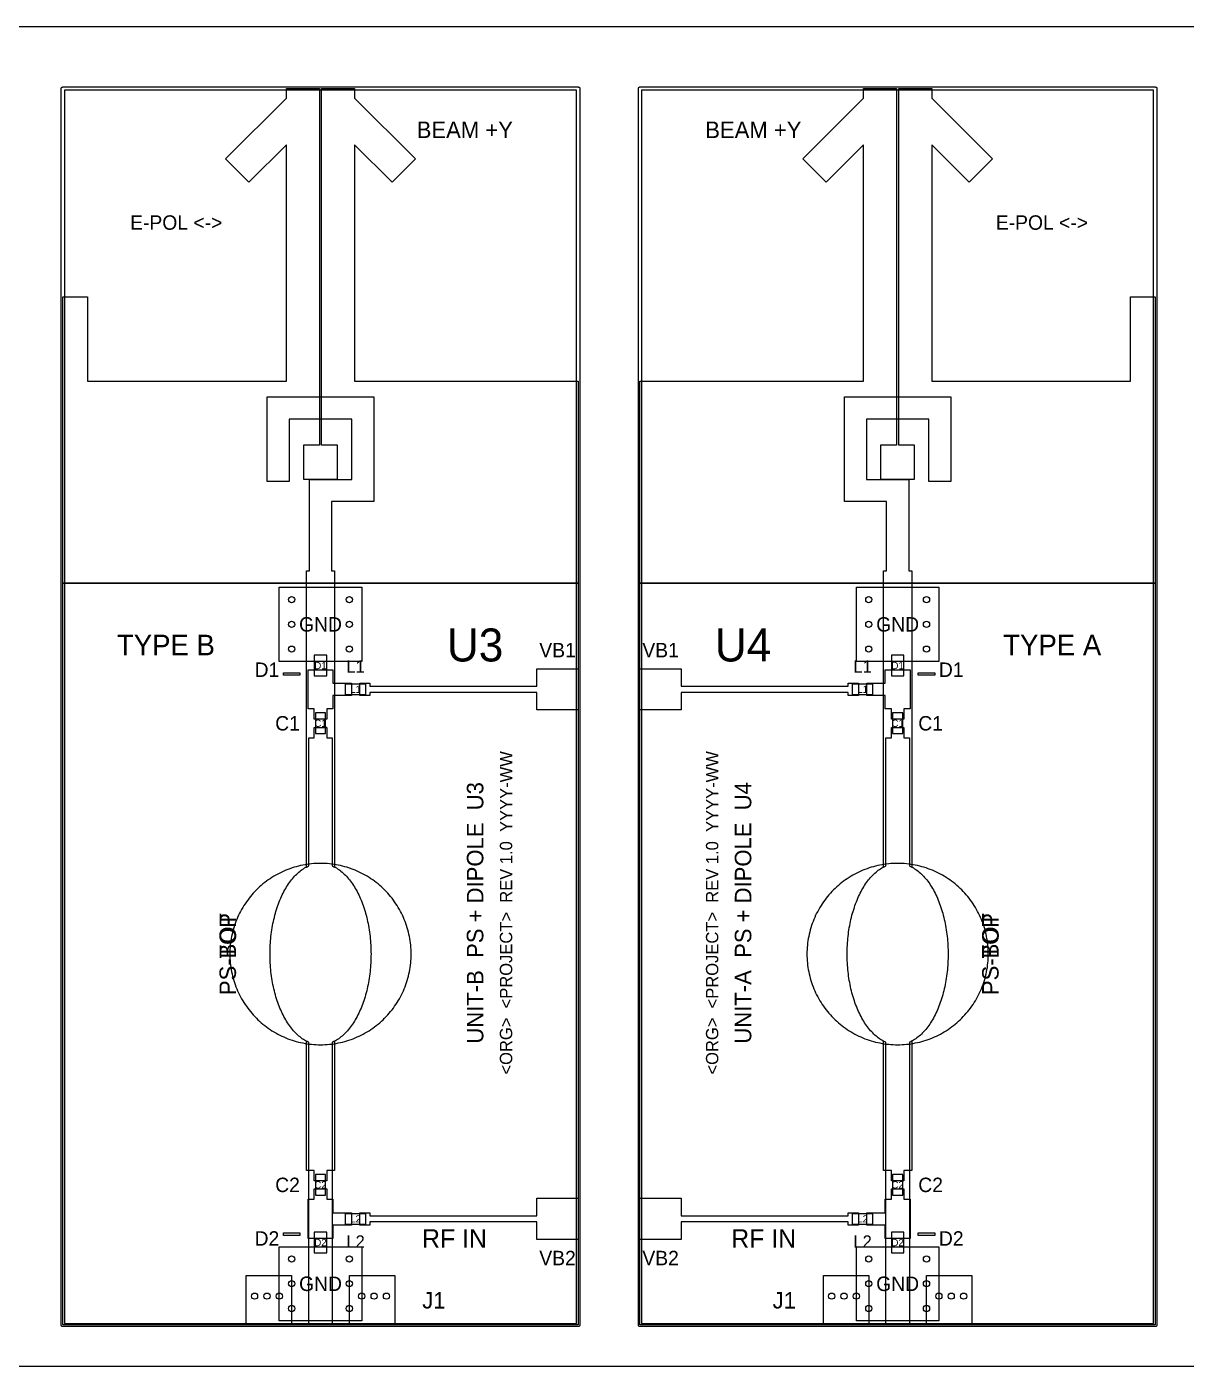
# Model space of a CAD drawing. Header units: millimetres. Extents: x -2 to 225, y -2 to 64.
# Drawn here: x 54.2 to 110.5, y -2 to 63 of the extents above; entities that cross this region are included whole.
import ezdxf
from ezdxf.enums import TextEntityAlignment as Align

# ---------------------------------------------------------------- set-up
doc = ezdxf.new("R2010")
doc.units = ezdxf.units.MM
for name, color, linetype in [('ASSY_BOT', 4, 'Continuous'), ('ASSY_TOP', 4, 'Continuous'), ('BOT', 5, 'Continuous'), ('MID', 3, 'Continuous'), ('MID_CUTOUT', 3, 'Continuous'), ('OUTLINE', 7, 'Continuous'), ('PORT', 2, 'Continuous'), ('SILK_BOT', 8, 'Continuous'), ('SILK_TOP', 7, 'Continuous'), ('TOP', 1, 'Continuous'), ('VIA', 6, 'Continuous')]:
    doc.layers.add(name, color=color, linetype=linetype)

msp = doc.modelspace()

# ---------------------------------------------------------------- linework, layer by layer
at = {"layer": 'ASSY_BOT'}
for points in [[(68.25, 6.3), (68.75, 6.3), (68.75, 7.3), (68.25, 7.3)], [(96.25, 6.3), (96.75, 6.3), (96.75, 7.3), (96.25, 7.3)], [(69.7, 4.9), (70.7, 4.9), (70.7, 5.4), (69.7, 5.4)], [(94.3, 4.9), (95.3, 4.9), (95.3, 5.4), (94.3, 5.4)], [(68.2, 3.5), (68.8, 3.5), (68.8, 4.5), (68.2, 4.5)], [(96.2, 3.5), (96.8, 3.5), (96.8, 4.5), (96.2, 4.5)]]:
    msp.add_lwpolyline(points, close=True, dxfattribs=at)
at = {"layer": 'ASSY_TOP'}
for points in [[(68.2, 31.5), (68.8, 31.5), (68.8, 32.5), (68.2, 32.5)], [(96.2, 31.5), (96.8, 31.5), (96.8, 32.5), (96.2, 32.5)], [(69.7, 30.6), (70.7, 30.6), (70.7, 31.1), (69.7, 31.1)], [(94.3, 30.6), (95.3, 30.6), (95.3, 31.1), (94.3, 31.1)], [(68.25, 28.7), (68.75, 28.7), (68.75, 29.7), (68.25, 29.7)], [(96.25, 28.7), (96.75, 28.7), (96.75, 29.7), (96.25, 29.7)]]:
    msp.add_lwpolyline(points, close=True, dxfattribs=at)
at = {"layer": 'BOT'}
for points in [[(68.8, 7), (68.2, 7), (68.2, 7.5), (67.815, 7.5), (67.815, 13.776), (67.789, 13.789), (67.731, 13.822), (67.675, 13.857), (67.618, 13.895), (67.562, 13.935), (67.507, 13.977), (67.452, 14.022), (67.398, 14.07), (67.345, 14.12), (67.292, 14.172), (67.24, 14.226), (67.189, 14.283), (67.139, 14.342), (67.089, 14.403), (67.041, 14.466), (66.993, 14.531), (66.946, 14.599), (66.9, 14.668), (66.855, 14.74), (66.811, 14.813), (66.768, 14.889), (66.726, 14.966), (66.685, 15.045), (66.645, 15.126), (66.606, 15.209), (66.569, 15.293), (66.532, 15.379), (66.497, 15.466), (66.463, 15.555), (66.43, 15.646), (66.399, 15.738), (66.368, 15.831), (66.339, 15.926), (66.312, 16.022), (66.285, 16.119), (66.26, 16.217), (66.236, 16.316), (66.214, 16.416), (66.193, 16.518), (66.174, 16.62), (66.155, 16.723), (66.139, 16.826), (66.123, 16.931), (66.11, 17.036), (66.097, 17.142), (66.086, 17.248), (66.077, 17.354), (66.068, 17.461), (66.062, 17.569), (66.057, 17.676), (66.053, 17.784), (66.051, 17.892), (66.05, 18), (66.051, 18.108), (66.053, 18.216), (66.057, 18.324), (66.062, 18.431), (66.068, 18.539), (66.077, 18.646), (66.086, 18.752), (66.097, 18.858), (66.11, 18.964), (66.123, 19.069), (66.139, 19.174), (66.155, 19.277), (66.174, 19.38), (66.193, 19.482), (66.214, 19.584), (66.236, 19.684), (66.26, 19.783), (66.285, 19.881), (66.312, 19.978), (66.339, 20.074), (66.368, 20.169), (66.399, 20.262), (66.43, 20.354), (66.463, 20.445), (66.497, 20.534), (66.532, 20.621), (66.569, 20.707), (66.606, 20.791), (66.645, 20.874), (66.685, 20.955), (66.726, 21.034), (66.768, 21.111), (66.811, 21.187), (66.855, 21.26), (66.9, 21.332), (66.946, 21.401), (66.993, 21.469), (67.041, 21.534), (67.089, 21.597), (67.139, 21.658), (67.189, 21.717), (67.24, 21.774), (67.292, 21.828), (67.345, 21.88), (67.398, 21.93), (67.452, 21.978), (67.507, 22.023), (67.562, 22.065), (67.618, 22.105), (67.675, 22.143), (67.731, 22.178), (67.789, 22.211), (67.815, 22.224), (67.815, 35.99), (67.815, 36), (67.815, 36.6), (67.965, 36.6), (67.965, 39.965), (67.965, 41.035), (69.035, 41.035), (70.015, 41.035), (70.015, 43.965), (66.985, 43.965), (66.985, 40.93), (65.915, 40.93), (65.915, 43.965), (65.915, 44.5), (65.915, 45.035), (71.085, 45.035), (71.085, 44.5), (71.085, 43.965), (71.085, 41.035), (71.085, 40.5), (71.085, 39.965), (69.035, 39.965), (69.035, 36.6), (69.185, 36.6), (69.185, 36), (69.185, 35.99), (69.185, 22.224), (69.211, 22.211), (69.269, 22.178), (69.325, 22.143), (69.382, 22.105), (69.438, 22.065), (69.493, 22.023), (69.548, 21.978), (69.602, 21.93), (69.655, 21.88), (69.708, 21.828), (69.76, 21.774), (69.811, 21.717), (69.861, 21.658), (69.911, 21.597), (69.959, 21.534), (70.007, 21.469), (70.054, 21.401), (70.1, 21.332), (70.145, 21.26), (70.189, 21.187), (70.232, 21.111), (70.274, 21.034), (70.315, 20.955), (70.355, 20.874), (70.394, 20.791), (70.431, 20.707), (70.468, 20.621), (70.503, 20.534), (70.537, 20.445), (70.57, 20.354), (70.601, 20.262), (70.632, 20.169), (70.661, 20.074), (70.688, 19.978), (70.715, 19.881), (70.74, 19.783), (70.764, 19.684), (70.786, 19.584), (70.807, 19.482), (70.826, 19.38), (70.845, 19.277), (70.861, 19.174), (70.877, 19.069), (70.89, 18.964), (70.903, 18.858), (70.914, 18.752), (70.923, 18.646), (70.932, 18.539), (70.938, 18.431), (70.943, 18.324), (70.947, 18.216), (70.949, 18.108), (70.95, 18), (70.949, 17.892), (70.947, 17.784), (70.943, 17.676), (70.938, 17.569), (70.932, 17.461), (70.923, 17.354), (70.914, 17.248), (70.903, 17.142), (70.89, 17.036), (70.877, 16.931), (70.861, 16.826), (70.845, 16.723), (70.826, 16.62), (70.807, 16.518), (70.786, 16.416), (70.764, 16.316), (70.74, 16.217), (70.715, 16.119), (70.688, 16.022), (70.661, 15.926), (70.632, 15.831), (70.601, 15.738), (70.57, 15.646), (70.537, 15.555), (70.503, 15.466), (70.468, 15.379), (70.431, 15.293), (70.394, 15.209), (70.355, 15.126), (70.315, 15.045), (70.274, 14.966), (70.232, 14.889), (70.189, 14.813), (70.145, 14.74), (70.1, 14.668), (70.054, 14.599), (70.007, 14.531), (69.959, 14.466), (69.911, 14.403), (69.861, 14.342), (69.811, 14.283), (69.76, 14.226), (69.708, 14.172), (69.655, 14.12), (69.602, 14.07), (69.548, 14.022), (69.493, 13.977), (69.438, 13.935), (69.382, 13.895), (69.325, 13.857), (69.269, 13.822), (69.211, 13.789), (69.185, 13.776), (69.185, 7.5), (68.8, 7.5)], [(95.815, 13.776), (95.789, 13.789), (95.731, 13.822), (95.675, 13.857), (95.618, 13.895), (95.562, 13.935), (95.507, 13.977), (95.452, 14.022), (95.398, 14.07), (95.345, 14.12), (95.292, 14.172), (95.24, 14.226), (95.189, 14.283), (95.139, 14.342), (95.089, 14.403), (95.041, 14.466), (94.993, 14.531), (94.946, 14.599), (94.9, 14.668), (94.855, 14.74), (94.811, 14.813), (94.768, 14.889), (94.726, 14.966), (94.685, 15.045), (94.645, 15.126), (94.606, 15.209), (94.569, 15.293), (94.532, 15.379), (94.497, 15.466), (94.463, 15.555), (94.43, 15.646), (94.399, 15.738), (94.368, 15.831), (94.339, 15.926), (94.312, 16.022), (94.285, 16.119), (94.26, 16.217), (94.236, 16.316), (94.214, 16.416), (94.193, 16.518), (94.174, 16.62), (94.155, 16.723), (94.139, 16.826), (94.123, 16.931), (94.11, 17.036), (94.097, 17.142), (94.086, 17.248), (94.077, 17.354), (94.068, 17.461), (94.062, 17.569), (94.057, 17.676), (94.053, 17.784), (94.051, 17.892), (94.05, 18), (94.051, 18.108), (94.053, 18.216), (94.057, 18.324), (94.062, 18.431), (94.068, 18.539), (94.077, 18.646), (94.086, 18.752), (94.097, 18.858), (94.11, 18.964), (94.123, 19.069), (94.139, 19.174), (94.155, 19.277), (94.174, 19.38), (94.193, 19.482), (94.214, 19.584), (94.236, 19.684), (94.26, 19.783), (94.285, 19.881), (94.312, 19.978), (94.339, 20.074), (94.368, 20.169), (94.399, 20.262), (94.43, 20.354), (94.463, 20.445), (94.497, 20.534), (94.532, 20.621), (94.569, 20.707), (94.606, 20.791), (94.645, 20.874), (94.685, 20.955), (94.726, 21.034), (94.768, 21.111), (94.811, 21.187), (94.855, 21.26), (94.9, 21.332), (94.946, 21.401), (94.993, 21.469), (95.041, 21.534), (95.089, 21.597), (95.139, 21.658), (95.189, 21.717), (95.24, 21.774), (95.292, 21.828), (95.345, 21.88), (95.398, 21.93), (95.452, 21.978), (95.507, 22.023), (95.562, 22.065), (95.618, 22.105), (95.675, 22.143), (95.731, 22.178), (95.789, 22.211), (95.815, 22.224), (95.815, 35.99), (95.815, 36), (95.815, 36.6), (95.965, 36.6), (95.965, 39.965), (93.915, 39.965), (93.915, 40.5), (93.915, 41.035), (93.915, 43.965), (93.915, 44.5), (93.915, 45.035), (99.085, 45.035), (99.085, 44.5), (99.085, 43.965), (99.085, 40.93), (98.015, 40.93), (98.015, 43.965), (94.985, 43.965), (94.985, 41.035), (95.965, 41.035), (97.035, 41.035), (97.035, 39.965), (97.035, 36.6), (97.185, 36.6), (97.185, 36), (97.185, 35.99), (97.185, 22.224), (97.211, 22.211), (97.269, 22.178), (97.325, 22.143), (97.382, 22.105), (97.438, 22.065), (97.493, 22.023), (97.548, 21.978), (97.602, 21.93), (97.655, 21.88), (97.708, 21.828), (97.76, 21.774), (97.811, 21.717), (97.861, 21.658), (97.911, 21.597), (97.959, 21.534), (98.007, 21.469), (98.054, 21.401), (98.1, 21.332), (98.145, 21.26), (98.189, 21.187), (98.232, 21.111), (98.274, 21.034), (98.315, 20.955), (98.355, 20.874), (98.394, 20.791), (98.431, 20.707), (98.468, 20.621), (98.503, 20.534), (98.537, 20.445), (98.57, 20.354), (98.601, 20.262), (98.632, 20.169), (98.661, 20.074), (98.688, 19.978), (98.715, 19.881), (98.74, 19.783), (98.764, 19.684), (98.786, 19.584), (98.807, 19.482), (98.826, 19.38), (98.845, 19.277), (98.861, 19.174), (98.877, 19.069), (98.89, 18.964), (98.903, 18.858), (98.914, 18.752), (98.923, 18.646), (98.932, 18.539), (98.938, 18.431), (98.943, 18.324), (98.947, 18.216), (98.949, 18.108), (98.95, 18), (98.949, 17.892), (98.947, 17.784), (98.943, 17.676), (98.938, 17.569), (98.932, 17.461), (98.923, 17.354), (98.914, 17.248), (98.903, 17.142), (98.89, 17.036), (98.877, 16.931), (98.861, 16.826), (98.845, 16.723), (98.826, 16.62), (98.807, 16.518), (98.786, 16.416), (98.764, 16.316), (98.74, 16.217), (98.715, 16.119), (98.688, 16.022), (98.661, 15.926), (98.632, 15.831), (98.601, 15.738), (98.57, 15.646), (98.537, 15.555), (98.503, 15.466), (98.468, 15.379), (98.431, 15.293), (98.394, 15.209), (98.355, 15.126), (98.315, 15.045), (98.274, 14.966), (98.232, 14.889), (98.189, 14.813), (98.145, 14.74), (98.1, 14.668), (98.054, 14.599), (98.007, 14.531), (97.959, 14.466), (97.911, 14.403), (97.861, 14.342), (97.811, 14.283), (97.76, 14.226), (97.708, 14.172), (97.655, 14.12), (97.602, 14.07), (97.548, 14.022), (97.493, 13.977), (97.438, 13.935), (97.382, 13.895), (97.325, 13.857), (97.269, 13.822), (97.211, 13.789), (97.185, 13.776), (97.185, 7.5), (96.8, 7.5), (96.8, 7), (96.2, 7), (96.2, 7.5), (95.815, 7.5)], [(68.2, 6.6), (68.8, 6.6), (68.8, 6.1), (69.1, 6.1), (69.1, 5.45), (69.5, 5.45), (70, 5.45), (70, 4.85), (69.5, 4.85), (69.1, 4.85), (69.1, 4.2), (67.9, 4.2), (67.9, 6.1), (68.2, 6.1)], [(95, 5.45), (95.5, 5.45), (95.9, 5.45), (95.9, 6.1), (96.2, 6.1), (96.2, 6.6), (96.8, 6.6), (96.8, 6.1), (97.1, 6.1), (97.1, 4.2), (95.9, 4.2), (95.9, 4.85), (95.5, 4.85), (95, 4.85)], [(81, 4.15), (79, 4.15), (79, 5), (70.9, 5), (70.9, 4.85), (70.4, 4.85), (70.4, 5.45), (70.9, 5.45), (70.9, 5.3), (79, 5.3), (79, 6.15), (81, 6.15)], [(94.1, 5.45), (94.6, 5.45), (94.6, 4.85), (94.1, 4.85), (94.1, 5), (86, 5), (86, 4.15), (84, 4.15), (84, 6.15), (86, 6.15), (86, 5.3), (94.1, 5.3)], [(70.5, 3.8), (70.5, 0.2), (66.5, 0.2), (66.5, 3.8)], [(94.5, 3.8), (98.5, 3.8), (98.5, 0.2), (94.5, 0.2)]]:
    msp.add_lwpolyline(points, close=True, dxfattribs=at)
at = {"layer": 'MID'}
for points in [[(56, 36), (81, 36), (81, 0), (56, 0)], [(109, 0), (84, 0), (84, 36), (109, 36)]]:
    msp.add_lwpolyline(points, close=True, dxfattribs=at)
at = {"layer": 'MID_CUTOUT'}
for points in [[(64.101, 17.892), (64.105, 17.784), (64.112, 17.676), (64.121, 17.569), (64.133, 17.461), (64.148, 17.354), (64.165, 17.248), (64.185, 17.142), (64.207, 17.036), (64.232, 16.931), (64.259, 16.826), (64.289, 16.723), (64.322, 16.62), (64.357, 16.518), (64.395, 16.416), (64.435, 16.316), (64.477, 16.217), (64.522, 16.119), (64.57, 16.022), (64.62, 15.926), (64.672, 15.831), (64.726, 15.738), (64.783, 15.646), (64.842, 15.555), (64.903, 15.466), (64.966, 15.379), (65.031, 15.293), (65.099, 15.209), (65.168, 15.126), (65.24, 15.045), (65.313, 14.966), (65.389, 14.889), (65.466, 14.813), (65.545, 14.74), (65.626, 14.668), (65.709, 14.599), (65.793, 14.531), (65.879, 14.466), (65.966, 14.403), (66.055, 14.342), (66.146, 14.283), (66.238, 14.226), (66.331, 14.172), (66.426, 14.12), (66.522, 14.07), (66.619, 14.022), (66.717, 13.977), (66.816, 13.935), (66.916, 13.895), (67.018, 13.857), (67.12, 13.822), (67.223, 13.789), (67.326, 13.759), (67.431, 13.732), (67.536, 13.707), (67.642, 13.685), (67.748, 13.665), (67.854, 13.648), (67.961, 13.633), (68.069, 13.621), (68.176, 13.612), (68.284, 13.605), (68.392, 13.601), (68.5, 13.6), (68.608, 13.601), (68.716, 13.605), (68.824, 13.612), (68.931, 13.621), (69.039, 13.633), (69.146, 13.648), (69.252, 13.665), (69.358, 13.685), (69.464, 13.707), (69.569, 13.732), (69.674, 13.759), (69.777, 13.789), (69.88, 13.822), (69.982, 13.857), (70.084, 13.895), (70.184, 13.935), (70.283, 13.977), (70.381, 14.022), (70.478, 14.07), (70.574, 14.12), (70.669, 14.172), (70.762, 14.226), (70.854, 14.283), (70.945, 14.342), (71.034, 14.403), (71.121, 14.466), (71.207, 14.531), (71.291, 14.599), (71.374, 14.668), (71.455, 14.74), (71.534, 14.813), (71.611, 14.889), (71.687, 14.966), (71.76, 15.045), (71.832, 15.126), (71.901, 15.209), (71.969, 15.293), (72.034, 15.379), (72.097, 15.466), (72.158, 15.555), (72.217, 15.646), (72.274, 15.738), (72.328, 15.831), (72.38, 15.926), (72.43, 16.022), (72.478, 16.119), (72.523, 16.217), (72.565, 16.316), (72.605, 16.416), (72.643, 16.518), (72.678, 16.62), (72.711, 16.723), (72.741, 16.826), (72.768, 16.931), (72.793, 17.036), (72.815, 17.142), (72.835, 17.248), (72.852, 17.354), (72.867, 17.461), (72.879, 17.569), (72.888, 17.676), (72.895, 17.784), (72.899, 17.892), (72.9, 18), (72.899, 18.108), (72.895, 18.216), (72.888, 18.324), (72.879, 18.431), (72.867, 18.539), (72.852, 18.646), (72.835, 18.752), (72.815, 18.858), (72.793, 18.964), (72.768, 19.069), (72.741, 19.174), (72.711, 19.277), (72.678, 19.38), (72.643, 19.482), (72.605, 19.584), (72.565, 19.684), (72.523, 19.783), (72.478, 19.881), (72.43, 19.978), (72.38, 20.074), (72.328, 20.169), (72.274, 20.262), (72.217, 20.354), (72.158, 20.445), (72.097, 20.534), (72.034, 20.621), (71.969, 20.707), (71.901, 20.791), (71.832, 20.874), (71.76, 20.955), (71.687, 21.034), (71.611, 21.111), (71.534, 21.187), (71.455, 21.26), (71.374, 21.332), (71.291, 21.401), (71.207, 21.469), (71.121, 21.534), (71.034, 21.597), (70.945, 21.658), (70.854, 21.717), (70.762, 21.774), (70.669, 21.828), (70.574, 21.88), (70.478, 21.93), (70.381, 21.978), (70.283, 22.023), (70.184, 22.065), (70.084, 22.105), (69.982, 22.143), (69.88, 22.178), (69.777, 22.211), (69.674, 22.241), (69.569, 22.268), (69.464, 22.293), (69.358, 22.315), (69.252, 22.335), (69.146, 22.352), (69.039, 22.367), (68.931, 22.379), (68.824, 22.388), (68.716, 22.395), (68.608, 22.399), (68.5, 22.4), (68.392, 22.399), (68.284, 22.395), (68.176, 22.388), (68.069, 22.379), (67.961, 22.367), (67.854, 22.352), (67.748, 22.335), (67.642, 22.315), (67.536, 22.293), (67.431, 22.268), (67.326, 22.241), (67.223, 22.211), (67.12, 22.178), (67.018, 22.143), (66.916, 22.105), (66.816, 22.065), (66.717, 22.023), (66.619, 21.978), (66.522, 21.93), (66.426, 21.88), (66.331, 21.828), (66.238, 21.774), (66.146, 21.717), (66.055, 21.658), (65.966, 21.597), (65.879, 21.534), (65.793, 21.469), (65.709, 21.401), (65.626, 21.332), (65.545, 21.26), (65.466, 21.187), (65.389, 21.111), (65.313, 21.034), (65.24, 20.955), (65.168, 20.874), (65.099, 20.791), (65.031, 20.707), (64.966, 20.621), (64.903, 20.534), (64.842, 20.445), (64.783, 20.354), (64.726, 20.262), (64.672, 20.169), (64.62, 20.074), (64.57, 19.978), (64.522, 19.881), (64.477, 19.783), (64.435, 19.684), (64.395, 19.584), (64.357, 19.482), (64.322, 19.38), (64.289, 19.277), (64.259, 19.174), (64.232, 19.069), (64.207, 18.964), (64.185, 18.858), (64.165, 18.752), (64.148, 18.646), (64.133, 18.539), (64.121, 18.431), (64.112, 18.324), (64.105, 18.216), (64.101, 18.108), (64.1, 18)], [(100.879, 18.431), (100.867, 18.539), (100.852, 18.646), (100.835, 18.752), (100.815, 18.858), (100.793, 18.964), (100.768, 19.069), (100.741, 19.174), (100.711, 19.277), (100.678, 19.38), (100.643, 19.482), (100.605, 19.584), (100.565, 19.684), (100.523, 19.783), (100.478, 19.881), (100.43, 19.978), (100.38, 20.074), (100.328, 20.169), (100.274, 20.262), (100.217, 20.354), (100.158, 20.445), (100.097, 20.534), (100.034, 20.621), (99.969, 20.707), (99.901, 20.791), (99.832, 20.874), (99.76, 20.955), (99.687, 21.034), (99.611, 21.111), (99.534, 21.187), (99.455, 21.26), (99.374, 21.332), (99.291, 21.401), (99.207, 21.469), (99.121, 21.534), (99.034, 21.597), (98.945, 21.658), (98.854, 21.717), (98.762, 21.774), (98.669, 21.828), (98.574, 21.88), (98.478, 21.93), (98.381, 21.978), (98.283, 22.023), (98.184, 22.065), (98.084, 22.105), (97.982, 22.143), (97.88, 22.178), (97.777, 22.211), (97.674, 22.241), (97.569, 22.268), (97.464, 22.293), (97.358, 22.315), (97.252, 22.335), (97.146, 22.352), (97.039, 22.367), (96.931, 22.379), (96.824, 22.388), (96.716, 22.395), (96.608, 22.399), (96.5, 22.4), (96.392, 22.399), (96.284, 22.395), (96.176, 22.388), (96.069, 22.379), (95.961, 22.367), (95.854, 22.352), (95.748, 22.335), (95.642, 22.315), (95.536, 22.293), (95.431, 22.268), (95.326, 22.241), (95.223, 22.211), (95.12, 22.178), (95.018, 22.143), (94.916, 22.105), (94.816, 22.065), (94.717, 22.023), (94.619, 21.978), (94.522, 21.93), (94.426, 21.88), (94.331, 21.828), (94.238, 21.774), (94.146, 21.717), (94.055, 21.658), (93.966, 21.597), (93.879, 21.534), (93.793, 21.469), (93.709, 21.401), (93.626, 21.332), (93.545, 21.26), (93.466, 21.187), (93.389, 21.111), (93.313, 21.034), (93.24, 20.955), (93.168, 20.874), (93.099, 20.791), (93.031, 20.707), (92.966, 20.621), (92.903, 20.534), (92.842, 20.445), (92.783, 20.354), (92.726, 20.262), (92.672, 20.169), (92.62, 20.074), (92.57, 19.978), (92.522, 19.881), (92.477, 19.783), (92.435, 19.684), (92.395, 19.584), (92.357, 19.482), (92.322, 19.38), (92.289, 19.277), (92.259, 19.174), (92.232, 19.069), (92.207, 18.964), (92.185, 18.858), (92.165, 18.752), (92.148, 18.646), (92.133, 18.539), (92.121, 18.431), (92.112, 18.324), (92.105, 18.216), (92.101, 18.108), (92.1, 18), (92.101, 17.892), (92.105, 17.784), (92.112, 17.676), (92.121, 17.569), (92.133, 17.461), (92.148, 17.354), (92.165, 17.248), (92.185, 17.142), (92.207, 17.036), (92.232, 16.931), (92.259, 16.826), (92.289, 16.723), (92.322, 16.62), (92.357, 16.518), (92.395, 16.416), (92.435, 16.316), (92.477, 16.217), (92.522, 16.119), (92.57, 16.022), (92.62, 15.926), (92.672, 15.831), (92.726, 15.738), (92.783, 15.646), (92.842, 15.555), (92.903, 15.466), (92.966, 15.379), (93.031, 15.293), (93.099, 15.209), (93.168, 15.126), (93.24, 15.045), (93.313, 14.966), (93.389, 14.889), (93.466, 14.813), (93.545, 14.74), (93.626, 14.668), (93.709, 14.599), (93.793, 14.531), (93.879, 14.466), (93.966, 14.403), (94.055, 14.342), (94.146, 14.283), (94.238, 14.226), (94.331, 14.172), (94.426, 14.12), (94.522, 14.07), (94.619, 14.022), (94.717, 13.977), (94.816, 13.935), (94.916, 13.895), (95.018, 13.857), (95.12, 13.822), (95.223, 13.789), (95.326, 13.759), (95.431, 13.732), (95.536, 13.707), (95.642, 13.685), (95.748, 13.665), (95.854, 13.648), (95.961, 13.633), (96.069, 13.621), (96.176, 13.612), (96.284, 13.605), (96.392, 13.601), (96.5, 13.6), (96.608, 13.601), (96.716, 13.605), (96.824, 13.612), (96.931, 13.621), (97.039, 13.633), (97.146, 13.648), (97.252, 13.665), (97.358, 13.685), (97.464, 13.707), (97.569, 13.732), (97.674, 13.759), (97.777, 13.789), (97.88, 13.822), (97.982, 13.857), (98.084, 13.895), (98.184, 13.935), (98.283, 13.977), (98.381, 14.022), (98.478, 14.07), (98.574, 14.12), (98.669, 14.172), (98.762, 14.226), (98.854, 14.283), (98.945, 14.342), (99.034, 14.403), (99.121, 14.466), (99.207, 14.531), (99.291, 14.599), (99.374, 14.668), (99.455, 14.74), (99.534, 14.813), (99.611, 14.889), (99.687, 14.966), (99.76, 15.045), (99.832, 15.126), (99.901, 15.209), (99.969, 15.293), (100.034, 15.379), (100.097, 15.466), (100.158, 15.555), (100.217, 15.646), (100.274, 15.738), (100.328, 15.831), (100.38, 15.926), (100.43, 16.022), (100.478, 16.119), (100.523, 16.217), (100.565, 16.316), (100.605, 16.416), (100.643, 16.518), (100.678, 16.62), (100.711, 16.723), (100.741, 16.826), (100.768, 16.931), (100.793, 17.036), (100.815, 17.142), (100.835, 17.248), (100.852, 17.354), (100.867, 17.461), (100.879, 17.569), (100.888, 17.676), (100.895, 17.784), (100.899, 17.892), (100.9, 18), (100.899, 18.108), (100.895, 18.216), (100.888, 18.324)]]:
    msp.add_lwpolyline(points, close=True, dxfattribs=at)
at = {"layer": 'OUTLINE'}
msp.add_lwpolyline([(166, -2), (166, 63), (-2, 63), (-2, -2)], close=True, dxfattribs=at)
at = {"layer": 'PORT'}
for points in [[(69.073, 0), (67.927, 0), (67.927, 0.02), (69.073, 0.02)], [(97.073, 0.02), (97.073, 0), (95.927, 0), (95.927, 0.02)]]:
    msp.add_lwpolyline(points, close=True, dxfattribs=at)
at = {"layer": 'SILK_BOT'}
for points in [[(67.5, 4.47), (67.5, 4.35), (66.7, 4.35), (66.7, 4.47)], [(98.3, 4.47), (98.3, 4.35), (97.5, 4.35), (97.5, 4.47)]]:
    msp.add_lwpolyline(points, close=True, dxfattribs=at)
at = {"layer": 'SILK_TOP'}
for points in [[(55.977, -0.077), (55.969, -0.074), (55.962, -0.071), (55.956, -0.067), (55.949, -0.062), (55.943, -0.057), (55.938, -0.051), (55.933, -0.044), (55.929, -0.038), (55.926, -0.031), (55.923, -0.023), (55.922, -0.016), (55.92, -0.008), (55.92, 0), (55.92, 60), (55.92, 60.008), (55.922, 60.016), (55.923, 60.023), (55.926, 60.031), (55.929, 60.038), (55.933, 60.044), (55.938, 60.051), (55.943, 60.057), (55.949, 60.062), (55.956, 60.067), (55.962, 60.071), (55.969, 60.074), (55.977, 60.077), (55.984, 60.078), (55.992, 60.08), (56, 60.08), (81, 60.08), (81.008, 60.08), (81.016, 60.078), (81.023, 60.077), (81.031, 60.074), (81.038, 60.071), (81.044, 60.067), (81.051, 60.062), (81.057, 60.057), (81.062, 60.051), (81.067, 60.044), (81.071, 60.038), (81.074, 60.031), (81.077, 60.023), (81.078, 60.016), (81.08, 60.008), (81.08, 60), (81.08, 0), (81.08, -0.008), (81.078, -0.016), (81.077, -0.023), (81.074, -0.031), (81.071, -0.038), (81.067, -0.044), (81.062, -0.051), (81.057, -0.057), (81.051, -0.062), (81.044, -0.067), (81.038, -0.071), (81.031, -0.074), (81.023, -0.077), (81.016, -0.078), (81.008, -0.08), (81, -0.08), (56, -0.08), (55.992, -0.08), (55.984, -0.078)], [(56.08, 59.92), (56.08, 0.08), (80.92, 0.08), (80.92, 59.92)], [(83.977, -0.077), (83.969, -0.074), (83.962, -0.071), (83.956, -0.067), (83.949, -0.062), (83.943, -0.057), (83.938, -0.051), (83.933, -0.044), (83.929, -0.038), (83.926, -0.031), (83.923, -0.023), (83.922, -0.016), (83.92, -0.008), (83.92, 0), (83.92, 60), (83.92, 60.008), (83.922, 60.016), (83.923, 60.023), (83.926, 60.031), (83.929, 60.038), (83.933, 60.044), (83.938, 60.051), (83.943, 60.057), (83.949, 60.062), (83.956, 60.067), (83.962, 60.071), (83.969, 60.074), (83.977, 60.077), (83.984, 60.078), (83.992, 60.08), (84, 60.08), (109, 60.08), (109.008, 60.08), (109.016, 60.078), (109.023, 60.077), (109.031, 60.074), (109.038, 60.071), (109.044, 60.067), (109.051, 60.062), (109.057, 60.057), (109.062, 60.051), (109.067, 60.044), (109.071, 60.038), (109.074, 60.031), (109.077, 60.023), (109.078, 60.016), (109.08, 60.008), (109.08, 60), (109.08, 0), (109.08, -0.008), (109.078, -0.016), (109.077, -0.023), (109.074, -0.031), (109.071, -0.038), (109.067, -0.044), (109.062, -0.051), (109.057, -0.057), (109.051, -0.062), (109.044, -0.067), (109.038, -0.071), (109.031, -0.074), (109.023, -0.077), (109.016, -0.078), (109.008, -0.08), (109, -0.08), (84, -0.08), (83.992, -0.08), (83.984, -0.078)], [(108.92, 0.08), (108.92, 59.92), (84.08, 59.92), (84.08, 0.08)], [(67.5, 31.53), (66.7, 31.53), (66.7, 31.65), (67.5, 31.65)], [(98.3, 31.53), (97.5, 31.53), (97.5, 31.65), (98.3, 31.65)]]:
    msp.add_lwpolyline(points, close=True, dxfattribs=at)
at = {"layer": 'TOP'}
for points in [[(57.2, 45.8), (66.845, 45.8), (66.845, 57.269), (65.029, 55.452), (63.897, 56.584), (66.845, 59.531), (66.845, 60), (68.445, 60), (68.445, 45.8), (68.445, 45.79), (68.445, 42.7), (67.675, 42.7), (67.675, 41.05), (69.325, 41.05), (69.325, 42.7), (68.555, 42.7), (68.555, 45.79), (68.555, 45.8), (68.555, 60), (70.155, 60), (70.155, 59.531), (73.103, 56.584), (71.971, 55.452), (70.155, 57.269), (70.155, 45.8), (81, 45.8), (81, 36), (56, 36), (56, 45.79), (56, 45.8), (56, 49.9), (57.2, 49.9)], [(96.445, 60), (96.445, 45.8), (96.445, 45.79), (96.445, 42.7), (95.675, 42.7), (95.675, 41.05), (97.325, 41.05), (97.325, 42.7), (96.555, 42.7), (96.555, 45.79), (96.555, 45.8), (96.555, 60), (98.155, 60), (98.155, 59.531), (101.103, 56.584), (99.971, 55.452), (98.155, 57.269), (98.155, 45.8), (107.8, 45.8), (107.8, 49.9), (109, 49.9), (109, 45.8), (109, 45.79), (109, 36), (84, 36), (84, 45.8), (94.845, 45.8), (94.845, 57.269), (93.029, 55.452), (91.897, 56.584), (94.845, 59.531), (94.845, 60)], [(70.5, 35.8), (70.5, 32.2), (66.5, 32.2), (66.5, 35.8)], [(98.5, 35.8), (98.5, 32.2), (94.5, 32.2), (94.5, 35.8)], [(69.1, 31.15), (69.5, 31.15), (70, 31.15), (70, 30.55), (69.5, 30.55), (69.1, 30.55), (69.1, 29.9), (68.8, 29.9), (68.8, 29.4), (68.2, 29.4), (68.2, 29.9), (67.9, 29.9), (67.9, 31.8), (69.1, 31.8)], [(70.9, 31.15), (70.9, 31), (79, 31), (79, 31.85), (81, 31.85), (81, 29.85), (79, 29.85), (79, 30.7), (70.9, 30.7), (70.9, 30.55), (70.4, 30.55), (70.4, 31.15)], [(86, 30.7), (86, 29.85), (84, 29.85), (84, 31.85), (86, 31.85), (86, 31), (94.1, 31), (94.1, 31.15), (94.6, 31.15), (94.6, 30.55), (94.1, 30.55), (94.1, 30.7)], [(95, 30.55), (95, 31.15), (95.5, 31.15), (95.9, 31.15), (95.9, 31.8), (97.1, 31.8), (97.1, 29.9), (96.8, 29.9), (96.8, 29.4), (96.2, 29.4), (96.2, 29.9), (95.9, 29.9), (95.9, 30.55), (95.5, 30.55)], [(67.618, 13.895), (67.562, 13.935), (67.507, 13.977), (67.452, 14.022), (67.398, 14.07), (67.345, 14.12), (67.292, 14.172), (67.24, 14.226), (67.189, 14.283), (67.139, 14.342), (67.089, 14.403), (67.041, 14.466), (66.993, 14.531), (66.946, 14.599), (66.9, 14.668), (66.855, 14.74), (66.811, 14.813), (66.768, 14.889), (66.726, 14.966), (66.685, 15.045), (66.645, 15.126), (66.606, 15.209), (66.569, 15.293), (66.532, 15.379), (66.497, 15.466), (66.463, 15.555), (66.43, 15.646), (66.399, 15.738), (66.368, 15.831), (66.339, 15.926), (66.312, 16.022), (66.285, 16.119), (66.26, 16.217), (66.236, 16.316), (66.214, 16.416), (66.193, 16.518), (66.174, 16.62), (66.155, 16.723), (66.139, 16.826), (66.123, 16.931), (66.11, 17.036), (66.097, 17.142), (66.086, 17.248), (66.077, 17.354), (66.068, 17.461), (66.062, 17.569), (66.057, 17.676), (66.053, 17.784), (66.051, 17.892), (66.05, 18), (66.051, 18.108), (66.053, 18.216), (66.057, 18.324), (66.062, 18.431), (66.068, 18.539), (66.077, 18.646), (66.086, 18.752), (66.097, 18.858), (66.11, 18.964), (66.123, 19.069), (66.139, 19.174), (66.155, 19.277), (66.174, 19.38), (66.193, 19.482), (66.214, 19.584), (66.236, 19.684), (66.26, 19.783), (66.285, 19.881), (66.312, 19.978), (66.339, 20.074), (66.368, 20.169), (66.399, 20.262), (66.43, 20.354), (66.463, 20.445), (66.497, 20.534), (66.532, 20.621), (66.569, 20.707), (66.606, 20.791), (66.645, 20.874), (66.685, 20.955), (66.726, 21.034), (66.768, 21.111), (66.811, 21.187), (66.855, 21.26), (66.9, 21.332), (66.946, 21.401), (66.993, 21.469), (67.041, 21.534), (67.089, 21.597), (67.139, 21.658), (67.189, 21.717), (67.24, 21.774), (67.292, 21.828), (67.345, 21.88), (67.398, 21.93), (67.452, 21.978), (67.507, 22.023), (67.562, 22.065), (67.618, 22.105), (67.675, 22.143), (67.731, 22.178), (67.789, 22.211), (67.847, 22.241), (67.905, 22.268), (67.927, 22.278), (67.927, 28.5), (68.2, 28.5), (68.2, 29), (68.8, 29), (68.8, 28.5), (69.073, 28.5), (69.073, 22.278), (69.095, 22.268), (69.153, 22.241), (69.211, 22.211), (69.269, 22.178), (69.325, 22.143), (69.382, 22.105), (69.438, 22.065), (69.493, 22.023), (69.548, 21.978), (69.602, 21.93), (69.655, 21.88), (69.708, 21.828), (69.76, 21.774), (69.811, 21.717), (69.861, 21.658), (69.911, 21.597), (69.959, 21.534), (70.007, 21.469), (70.054, 21.401), (70.1, 21.332), (70.145, 21.26), (70.189, 21.187), (70.232, 21.111), (70.274, 21.034), (70.315, 20.955), (70.355, 20.874), (70.394, 20.791), (70.431, 20.707), (70.468, 20.621), (70.503, 20.534), (70.537, 20.445), (70.57, 20.354), (70.601, 20.262), (70.632, 20.169), (70.661, 20.074), (70.688, 19.978), (70.715, 19.881), (70.74, 19.783), (70.764, 19.684), (70.786, 19.584), (70.807, 19.482), (70.826, 19.38), (70.845, 19.277), (70.861, 19.174), (70.877, 19.069), (70.89, 18.964), (70.903, 18.858), (70.914, 18.752), (70.923, 18.646), (70.932, 18.539), (70.938, 18.431), (70.943, 18.324), (70.947, 18.216), (70.949, 18.108), (70.95, 18), (70.949, 17.892), (70.947, 17.784), (70.943, 17.676), (70.938, 17.569), (70.932, 17.461), (70.923, 17.354), (70.914, 17.248), (70.903, 17.142), (70.89, 17.036), (70.877, 16.931), (70.861, 16.826), (70.845, 16.723), (70.826, 16.62), (70.807, 16.518), (70.786, 16.416), (70.764, 16.316), (70.74, 16.217), (70.715, 16.119), (70.688, 16.022), (70.661, 15.926), (70.632, 15.831), (70.601, 15.738), (70.57, 15.646), (70.537, 15.555), (70.503, 15.466), (70.468, 15.379), (70.431, 15.293), (70.394, 15.209), (70.355, 15.126), (70.315, 15.045), (70.274, 14.966), (70.232, 14.889), (70.189, 14.813), (70.145, 14.74), (70.1, 14.668), (70.054, 14.599), (70.007, 14.531), (69.959, 14.466), (69.911, 14.403), (69.861, 14.342), (69.811, 14.283), (69.76, 14.226), (69.708, 14.172), (69.655, 14.12), (69.602, 14.07), (69.548, 14.022), (69.493, 13.977), (69.438, 13.935), (69.382, 13.895), (69.325, 13.857), (69.269, 13.822), (69.211, 13.789), (69.153, 13.759), (69.095, 13.732), (69.073, 13.722), (69.073, 0), (67.927, 0), (67.927, 13.722), (67.905, 13.732), (67.847, 13.759), (67.789, 13.789), (67.731, 13.822), (67.675, 13.857)], [(95.789, 13.789), (95.731, 13.822), (95.675, 13.857), (95.618, 13.895), (95.562, 13.935), (95.507, 13.977), (95.452, 14.022), (95.398, 14.07), (95.345, 14.12), (95.292, 14.172), (95.24, 14.226), (95.189, 14.283), (95.139, 14.342), (95.089, 14.403), (95.041, 14.466), (94.993, 14.531), (94.946, 14.599), (94.9, 14.668), (94.855, 14.74), (94.811, 14.813), (94.768, 14.889), (94.726, 14.966), (94.685, 15.045), (94.645, 15.126), (94.606, 15.209), (94.569, 15.293), (94.532, 15.379), (94.497, 15.466), (94.463, 15.555), (94.43, 15.646), (94.399, 15.738), (94.368, 15.831), (94.339, 15.926), (94.312, 16.022), (94.285, 16.119), (94.26, 16.217), (94.236, 16.316), (94.214, 16.416), (94.193, 16.518), (94.174, 16.62), (94.155, 16.723), (94.139, 16.826), (94.123, 16.931), (94.11, 17.036), (94.097, 17.142), (94.086, 17.248), (94.077, 17.354), (94.068, 17.461), (94.062, 17.569), (94.057, 17.676), (94.053, 17.784), (94.051, 17.892), (94.05, 18), (94.051, 18.108), (94.053, 18.216), (94.057, 18.324), (94.062, 18.431), (94.068, 18.539), (94.077, 18.646), (94.086, 18.752), (94.097, 18.858), (94.11, 18.964), (94.123, 19.069), (94.139, 19.174), (94.155, 19.277), (94.174, 19.38), (94.193, 19.482), (94.214, 19.584), (94.236, 19.684), (94.26, 19.783), (94.285, 19.881), (94.312, 19.978), (94.339, 20.074), (94.368, 20.169), (94.399, 20.262), (94.43, 20.354), (94.463, 20.445), (94.497, 20.534), (94.532, 20.621), (94.569, 20.707), (94.606, 20.791), (94.645, 20.874), (94.685, 20.955), (94.726, 21.034), (94.768, 21.111), (94.811, 21.187), (94.855, 21.26), (94.9, 21.332), (94.946, 21.401), (94.993, 21.469), (95.041, 21.534), (95.089, 21.597), (95.139, 21.658), (95.189, 21.717), (95.24, 21.774), (95.292, 21.828), (95.345, 21.88), (95.398, 21.93), (95.452, 21.978), (95.507, 22.023), (95.562, 22.065), (95.618, 22.105), (95.675, 22.143), (95.731, 22.178), (95.789, 22.211), (95.847, 22.241), (95.905, 22.268), (95.927, 22.278), (95.927, 28.5), (96.2, 28.5), (96.2, 29), (96.8, 29), (96.8, 28.5), (97.073, 28.5), (97.073, 22.278), (97.095, 22.268), (97.153, 22.241), (97.211, 22.211), (97.269, 22.178), (97.325, 22.143), (97.382, 22.105), (97.438, 22.065), (97.493, 22.023), (97.548, 21.978), (97.602, 21.93), (97.655, 21.88), (97.708, 21.828), (97.76, 21.774), (97.811, 21.717), (97.861, 21.658), (97.911, 21.597), (97.959, 21.534), (98.007, 21.469), (98.054, 21.401), (98.1, 21.332), (98.145, 21.26), (98.189, 21.187), (98.232, 21.111), (98.274, 21.034), (98.315, 20.955), (98.355, 20.874), (98.394, 20.791), (98.431, 20.707), (98.468, 20.621), (98.503, 20.534), (98.537, 20.445), (98.57, 20.354), (98.601, 20.262), (98.632, 20.169), (98.661, 20.074), (98.688, 19.978), (98.715, 19.881), (98.74, 19.783), (98.764, 19.684), (98.786, 19.584), (98.807, 19.482), (98.826, 19.38), (98.845, 19.277), (98.861, 19.174), (98.877, 19.069), (98.89, 18.964), (98.903, 18.858), (98.914, 18.752), (98.923, 18.646), (98.932, 18.539), (98.938, 18.431), (98.943, 18.324), (98.947, 18.216), (98.949, 18.108), (98.95, 18), (98.949, 17.892), (98.947, 17.784), (98.943, 17.676), (98.938, 17.569), (98.932, 17.461), (98.923, 17.354), (98.914, 17.248), (98.903, 17.142), (98.89, 17.036), (98.877, 16.931), (98.861, 16.826), (98.845, 16.723), (98.826, 16.62), (98.807, 16.518), (98.786, 16.416), (98.764, 16.316), (98.74, 16.217), (98.715, 16.119), (98.688, 16.022), (98.661, 15.926), (98.632, 15.831), (98.601, 15.738), (98.57, 15.646), (98.537, 15.555), (98.503, 15.466), (98.468, 15.379), (98.431, 15.293), (98.394, 15.209), (98.355, 15.126), (98.315, 15.045), (98.274, 14.966), (98.232, 14.889), (98.189, 14.813), (98.145, 14.74), (98.1, 14.668), (98.054, 14.599), (98.007, 14.531), (97.959, 14.466), (97.911, 14.403), (97.861, 14.342), (97.811, 14.283), (97.76, 14.226), (97.708, 14.172), (97.655, 14.12), (97.602, 14.07), (97.548, 14.022), (97.493, 13.977), (97.438, 13.935), (97.382, 13.895), (97.325, 13.857), (97.269, 13.822), (97.211, 13.789), (97.153, 13.759), (97.095, 13.732), (97.073, 13.722), (97.073, 0), (95.927, 0), (95.927, 13.722), (95.905, 13.732), (95.847, 13.759)], [(67.1, 0), (64.9, 0), (64.9, 2.4), (67.1, 2.4)], [(72.1, 0), (69.9, 0), (69.9, 2.4), (72.1, 2.4)], [(95.1, 2.4), (95.1, 0), (92.9, 0), (92.9, 2.4)], [(100.1, 2.4), (100.1, 0), (97.9, 0), (97.9, 2.4)]]:
    msp.add_lwpolyline(points, close=True, dxfattribs=at)
at = {"layer": 'VIA'}
for centre in [(67.1, 35.2), (69.9, 35.2), (95.1, 35.2), (97.9, 35.2), (67.1, 34), (69.9, 34), (95.1, 34), (97.9, 34), (67.1, 32.8), (69.9, 32.8), (95.1, 32.8), (97.9, 32.8), (67.1, 3.2), (69.9, 3.2), (95.1, 3.2), (97.9, 3.2), (67.1, 2), (69.9, 2), (95.1, 2), (97.9, 2), (65.3, 1.4), (65.9, 1.4), (66.5, 1.4), (70.5, 1.4), (71.1, 1.4), (71.7, 1.4), (93.3, 1.4), (93.9, 1.4), (94.5, 1.4), (98.5, 1.4), (99.1, 1.4), (99.7, 1.4), (67.1, 0.8), (69.9, 0.8), (95.1, 0.8), (97.9, 0.8)]:
    msp.add_circle(centre, 0.15, dxfattribs=at)

# ---------------------------------------------------------------- texts
at = {"layer": 'ASSY_BOT'}
for s, p in [('C2', (68.5, 6.8)), ('C2', (96.5, 6.8)), ('L2', (70.2, 5.15)), ('L2', (94.8, 5.15)), ('D2', (68.5, 4)), ('D2', (96.5, 4))]:
    msp.add_text(s, height=0.35, dxfattribs=at).set_placement(p, align=Align.MIDDLE_CENTER)
at = {"layer": 'ASSY_TOP'}
for s, p in [('D1', (68.5, 32)), ('D1', (96.5, 32)), ('L1', (70.2, 30.85)), ('L1', (94.8, 30.85)), ('C1', (68.5, 29.2)), ('C1', (96.5, 29.2))]:
    msp.add_text(s, height=0.35, dxfattribs=at).set_placement(p, align=Align.MIDDLE_CENTER)
at = {"layer": 'SILK_BOT'}
for s, height, p in [('<ORG>  <PROJECT>  REV 1.0  YYYY-WW', 0.6, (77.5, 20)), ('<ORG>  <PROJECT>  REV 1.0  YYYY-WW', 0.6, (87.5, 20)), ('UNIT-B  PS + DIPOLE  U3', 0.8, (76, 20)), ('UNIT-A  PS + DIPOLE  U4', 0.8, (89, 20)), ('PS-BOT', 0.8, (64, 18)), ('PS-BOT', 0.8, (101, 18))]:
    msp.add_text(s, height=height, rotation=90, dxfattribs=at).set_placement(p, align=Align.MIDDLE_CENTER)
for s, height, p in [('C2', 0.7, (66.9, 6.8)), ('C2', 0.7, (98.1, 6.8)), ('D2', 0.7, (65.9, 4.2)), ('D2', 0.7, (99.1, 4.2)), ('L2', 0.6, (70.2, 4.05)), ('L2', 0.6, (94.8, 4.05)), ('VB2', 0.7, (80, 3.25)), ('VB2', 0.7, (85, 3.25)), ('GND', 0.7, (68.5, 2)), ('GND', 0.7, (96.5, 2))]:
    msp.add_text(s, height=height, dxfattribs=at).set_placement(p, align=Align.MIDDLE_CENTER)
at = {"layer": 'SILK_TOP'}
for s, height, p in [('BEAM +Y', 0.8, (75.5, 58)), ('BEAM +Y', 0.8, (89.5, 58)), ('E-POL <->', 0.7, (61.5, 53.5)), ('E-POL <->', 0.7, (103.5, 53.5)), ('GND', 0.7, (68.5, 34)), ('U3', 1.6, (76, 33)), ('U4', 1.6, (89, 33)), ('GND', 0.7, (96.5, 34)), ('TYPE B', 1, (61, 33)), ('TYPE A', 1, (104, 33)), ('VB1', 0.7, (80, 32.75)), ('VB1', 0.7, (85, 32.75)), ('D1', 0.7, (65.9, 31.8)), ('L1', 0.6, (70.2, 31.95)), ('L1', 0.6, (94.8, 31.95)), ('D1', 0.7, (99.1, 31.8)), ('C1', 0.7, (66.9, 29.2)), ('C1', 0.7, (98.1, 29.2)), ('RF IN', 0.9, (75, 4.2)), ('RF IN', 0.9, (90, 4.2)), ('J1', 0.8, (74, 1.2)), ('J1', 0.8, (91, 1.2))]:
    msp.add_text(s, height=height, dxfattribs=at).set_placement(p, align=Align.MIDDLE_CENTER)
for p in [(64, 18), (101, 18)]:
    msp.add_text('PS-TOP', height=0.8, rotation=90, dxfattribs=at).set_placement(p, align=Align.MIDDLE_CENTER)

doc.saveas('drawing.dxf')
